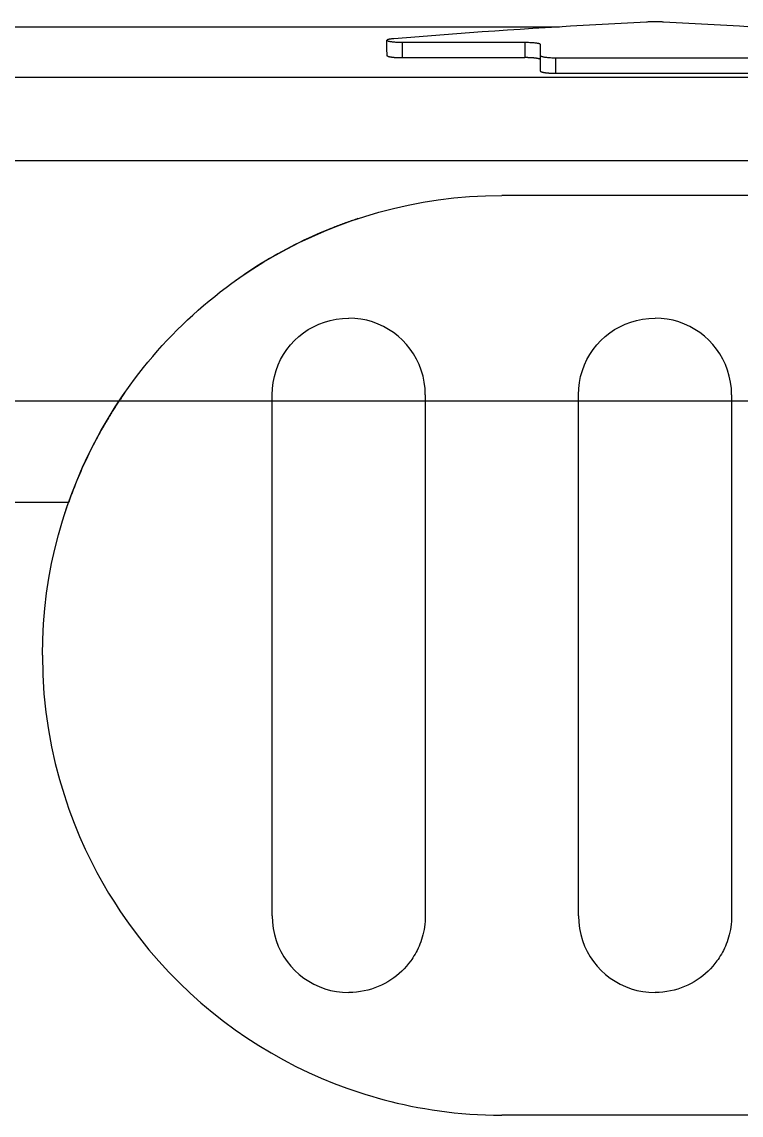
# Model space of a CAD drawing. Header units: inches. Extents: x 0 to 77285, y -118 to 40065.
# Drawn here: x 21112.62 to 21117.32, y 2649.17 to 2656.31 of the extents above; entities that cross this region are included whole.
import ezdxf

# ---------------------------------------------------------------- set-up
doc = ezdxf.new("R2010")
doc.units = ezdxf.units.IN
doc.header["$LTSCALE"] = 5
doc.header["$MEASUREMENT"] = 0
doc.layers.add('55', color=5, linetype='Continuous')

# ---------------------------------------------------------------- blocks, each defined once
blk = doc.blocks.new('A$C674316cb')
blk.add_line((40.5, 170), (40.5, 5145))
blk = doc.blocks.new('A$Ce6d7c87e')
for p, q in [((-271.6541, -17.6614), (-270.8541, -17.6614)), ((-271.6541, -17.6614), (-271.6541, -17.7618)), ((-270.8541, -17.6614), (-270.8541, -17.7618)), ((-270.7541, -17.6746), (-270.7541, -17.8479)), ((-270.6541, -17.7626), (-269.3541, -17.7626)), ((-270.6541, -17.7626), (-270.6541, -17.8638)), ((-263.5041, -17.8914), (-275.5041, -17.8914)), ((-263.5041, -18.4357), (-275.5041, -18.4357)), ((-269.0041, -18.6612), (-271.0041, -18.6612)), ((-272.2953, -18.9535), (-272.2957, -18.9535)), ((-272.5041, -23.3612), (-272.5041, -19.9612)), ((-271.5041, -19.9612), (-271.5041, -23.3612)), ((-270.5041, -23.3612), (-270.5041, -19.9612)), ((-269.5041, -19.9612), (-269.5041, -23.3612)), ((-275.5041, -20.6612), (-273.8326, -20.6612)), ((-273.8325, -20.6612), (-273.8326, -20.6612)), ((-269.0041, -24.6612), (-271.0041, -24.6612))]:
    blk.add_line(p, q)
for points in [[(-270.0596, -17.5298), (-270.1423, -17.534), (-270.2249, -17.5383), (-270.3075, -17.5428), (-270.3902, -17.5474), (-270.4728, -17.5522), (-270.5553, -17.557), (-270.6379, -17.562), (-270.7205, -17.5671), (-270.803, -17.5724), (-270.8855, -17.5777), (-270.968, -17.5832), (-271.0505, -17.5889), (-271.133, -17.5946), (-271.2154, -17.6005), (-271.2978, -17.6065), (-271.3802, -17.6126), (-271.4626, -17.6188), (-271.545, -17.6252), (-271.6273, -17.6317), (-271.7096, -17.6383)], [(-269.9487, -17.5298), (-269.9534, -17.5295), (-269.9584, -17.5293), (-269.9636, -17.5291), (-269.969, -17.529), (-269.9745, -17.5288), (-269.9803, -17.5287), (-269.9861, -17.5286), (-269.9921, -17.5285), (-269.9981, -17.5285), (-270.0041, -17.5285), (-270.0102, -17.5285), (-270.0162, -17.5285), (-270.0221, -17.5286), (-270.028, -17.5287), (-270.0337, -17.5288), (-270.0393, -17.529), (-270.0447, -17.5291), (-270.0499, -17.5293), (-270.0549, -17.5295), (-270.0596, -17.5298)], [(-268.2987, -17.6383), (-268.381, -17.6317), (-268.4633, -17.6252), (-268.5456, -17.6188), (-268.628, -17.6126), (-268.7104, -17.6065), (-268.7928, -17.6005), (-268.8753, -17.5946), (-268.9577, -17.5889), (-269.0402, -17.5832), (-269.1227, -17.5777), (-269.2052, -17.5724), (-269.2878, -17.5671), (-269.3703, -17.562), (-269.4529, -17.557), (-269.5355, -17.5522), (-269.6181, -17.5474), (-269.7007, -17.5428), (-269.7834, -17.5383), (-269.866, -17.534), (-269.9487, -17.5298)], [(-275.5041, -17.5612), (-275.2604, -17.5612), (-275.0166, -17.5612), (-274.7728, -17.5612), (-274.529, -17.5613), (-274.2853, -17.5613), (-274.0415, -17.5613), (-273.7977, -17.5613), (-273.554, -17.5613), (-273.3102, -17.5613), (-273.0664, -17.5614), (-272.8226, -17.5614), (-272.5789, -17.5614), (-272.3351, -17.5614), (-272.0913, -17.5614), (-271.8475, -17.5614), (-271.6038, -17.5614), (-271.36, -17.5614), (-271.1162, -17.5614), (-270.8725, -17.5614), (-270.6287, -17.5615)], [(-271.7096, -17.6383), (-271.7127, -17.6386), (-271.7158, -17.6389), (-271.719, -17.6392), (-271.7222, -17.6396), (-271.7253, -17.64), (-271.7284, -17.6404), (-271.7314, -17.6408), (-271.7343, -17.6413), (-271.7371, -17.6417), (-271.7397, -17.6423), (-271.7422, -17.6428), (-271.7446, -17.6434), (-271.7467, -17.6439), (-271.7486, -17.6445), (-271.7503, -17.6452), (-271.7517, -17.6458), (-271.7528, -17.6465), (-271.7537, -17.6472), (-271.7542, -17.6479), (-271.7543, -17.6486)], [(-271.7498, -17.6523), (-271.7503, -17.6521), (-271.7507, -17.6519), (-271.7511, -17.6517), (-271.7515, -17.6515), (-271.7518, -17.6513), (-271.7521, -17.6511), (-271.7524, -17.651), (-271.7527, -17.6508), (-271.753, -17.6506), (-271.7532, -17.6504), (-271.7534, -17.6502), (-271.7536, -17.65), (-271.7538, -17.6499), (-271.7539, -17.6497), (-271.754, -17.6495), (-271.7541, -17.6493), (-271.7542, -17.6492), (-271.7543, -17.649), (-271.7543, -17.6488), (-271.7543, -17.6486)], [(-271.7541, -17.749), (-271.7541, -17.744), (-271.7541, -17.7389), (-271.7541, -17.7339), (-271.7541, -17.7289), (-271.7542, -17.7239), (-271.7542, -17.7189), (-271.7542, -17.7139), (-271.7542, -17.7088), (-271.7542, -17.7038), (-271.7542, -17.6988), (-271.7542, -17.6938), (-271.7542, -17.6888), (-271.7543, -17.6838), (-271.7543, -17.6787), (-271.7543, -17.6737), (-271.7543, -17.6687), (-271.7543, -17.6637), (-271.7543, -17.6587), (-271.7543, -17.6536), (-271.7543, -17.6486)], [(-271.7498, -17.6523), (-271.7479, -17.653), (-271.7455, -17.6537), (-271.7429, -17.6544), (-271.7399, -17.6551), (-271.7365, -17.6558), (-271.7328, -17.6564), (-271.7289, -17.657), (-271.7246, -17.6576), (-271.72, -17.6582), (-271.7152, -17.6587), (-271.7101, -17.6592), (-271.7048, -17.6596), (-271.6992, -17.66), (-271.6933, -17.6604), (-271.6873, -17.6607), (-271.681, -17.6609), (-271.6746, -17.6611), (-271.6679, -17.6613), (-271.6611, -17.6614), (-271.6541, -17.6614)], [(-270.8541, -17.6614), (-270.8458, -17.6614), (-270.8377, -17.6616), (-270.8299, -17.6618), (-270.8223, -17.6621), (-270.8149, -17.6624), (-270.8079, -17.6629), (-270.8012, -17.6634), (-270.7948, -17.6639), (-270.7888, -17.6646), (-270.7832, -17.6652), (-270.778, -17.666), (-270.7732, -17.6668), (-270.769, -17.6676), (-270.7652, -17.6685), (-270.7619, -17.6694), (-270.7592, -17.6704), (-270.757, -17.6714), (-270.7554, -17.6724), (-270.7545, -17.6735), (-270.7541, -17.6746)], [(-271.7498, -17.7526), (-271.7502, -17.7525), (-271.7506, -17.7523), (-271.7509, -17.7522), (-271.7512, -17.752), (-271.7515, -17.7518), (-271.7518, -17.7517), (-271.7521, -17.7515), (-271.7524, -17.7513), (-271.7526, -17.7512), (-271.7528, -17.751), (-271.753, -17.7509), (-271.7532, -17.7507), (-271.7534, -17.7505), (-271.7535, -17.7504), (-271.7537, -17.7502), (-271.7538, -17.75), (-271.7539, -17.7499), (-271.754, -17.7497), (-271.754, -17.7495), (-271.7541, -17.7494), (-271.7541, -17.7493), (-271.7541, -17.7493), (-271.7541, -17.7493), (-271.7541, -17.7493), (-271.7541, -17.7493), (-271.7541, -17.7492), (-271.7541, -17.7492), (-271.7541, -17.7492), (-271.7541, -17.7492), (-271.7541, -17.7492), (-271.7541, -17.7492), (-271.7541, -17.7491), (-271.7541, -17.7491), (-271.7541, -17.7491), (-271.7541, -17.7491), (-271.7541, -17.7491), (-271.7541, -17.749), (-271.7541, -17.749), (-271.7541, -17.749), (-271.7541, -17.749)], [(-271.7498, -17.7526), (-271.749, -17.753), (-271.7482, -17.7533), (-271.7472, -17.7536), (-271.7462, -17.7539), (-271.7451, -17.7542), (-271.7439, -17.7546), (-271.7427, -17.7549), (-271.7414, -17.7552), (-271.7401, -17.7555), (-271.7387, -17.7558), (-271.7372, -17.756), (-271.7357, -17.7563), (-271.7341, -17.7566), (-271.7324, -17.7569), (-271.7307, -17.7572), (-271.729, -17.7574), (-271.7272, -17.7577), (-271.7253, -17.7579), (-271.7234, -17.7582), (-271.7215, -17.7584), (-271.7197, -17.7586), (-271.7179, -17.7588), (-271.7161, -17.759), (-271.7142, -17.7592), (-271.7122, -17.7594), (-271.7103, -17.7595), (-271.7083, -17.7597), (-271.7063, -17.7599), (-271.7042, -17.76), (-271.7021, -17.7602), (-271.7, -17.7603), (-271.6979, -17.7605), (-271.6957, -17.7606), (-271.6935, -17.7607), (-271.6913, -17.7609), (-271.6891, -17.761), (-271.6869, -17.7611), (-271.6846, -17.7612), (-271.6823, -17.7613), (-271.6801, -17.7613), (-271.6788, -17.7614), (-271.6775, -17.7614), (-271.6762, -17.7615), (-271.675, -17.7615), (-271.6737, -17.7615), (-271.6724, -17.7616), (-271.6711, -17.7616), (-271.6698, -17.7616), (-271.6685, -17.7617), (-271.6672, -17.7617), (-271.6659, -17.7617), (-271.6646, -17.7617), (-271.6633, -17.7617), (-271.662, -17.7618), (-271.6607, -17.7618), (-271.6594, -17.7618), (-271.6581, -17.7618), (-271.6567, -17.7618), (-271.6554, -17.7618), (-271.6541, -17.7618)], [(-270.7541, -17.7469), (-270.7538, -17.7482), (-270.7528, -17.7494), (-270.7513, -17.7506), (-270.7491, -17.7518), (-270.7464, -17.7529), (-270.7431, -17.754), (-270.7393, -17.7551), (-270.735, -17.7561), (-270.7303, -17.7571), (-270.7251, -17.7579), (-270.7195, -17.7588), (-270.7135, -17.7595), (-270.7071, -17.7602), (-270.7004, -17.7608), (-270.6933, -17.7614), (-270.686, -17.7618), (-270.6784, -17.7622), (-270.6705, -17.7624), (-270.6624, -17.7626), (-270.6541, -17.7626)], [(-271.6541, -17.7618), (-271.6141, -17.7618), (-271.5741, -17.7618), (-271.5341, -17.7618), (-271.4941, -17.7618), (-271.4541, -17.7618), (-271.4141, -17.7618), (-271.3741, -17.7618), (-271.3341, -17.7618), (-271.2941, -17.7618), (-271.2541, -17.7618), (-271.2141, -17.7618), (-271.1741, -17.7618), (-271.1341, -17.7618), (-271.0941, -17.7618), (-271.0541, -17.7618), (-271.0141, -17.7618), (-270.9741, -17.7618), (-270.9341, -17.7618), (-270.8941, -17.7618), (-270.8541, -17.7618)], [(-270.7541, -17.775), (-270.7542, -17.7746), (-270.7543, -17.7743), (-270.7545, -17.7739), (-270.7547, -17.7735), (-270.7551, -17.7732), (-270.7555, -17.7728), (-270.756, -17.7725), (-270.7566, -17.7721), (-270.7572, -17.7717), (-270.7579, -17.7714), (-270.7587, -17.771), (-270.7595, -17.7707), (-270.7604, -17.7703), (-270.7614, -17.77), (-270.7625, -17.7697), (-270.7636, -17.7693), (-270.7648, -17.769), (-270.766, -17.7687), (-270.7674, -17.7684), (-270.7687, -17.7681), (-270.77, -17.7678), (-270.7713, -17.7675), (-270.7727, -17.7673), (-270.7741, -17.767), (-270.7755, -17.7668), (-270.7771, -17.7665), (-270.7786, -17.7663), (-270.7802, -17.766), (-270.7819, -17.7658), (-270.7835, -17.7656), (-270.7853, -17.7654), (-270.787, -17.7651), (-270.7888, -17.7649), (-270.7907, -17.7647), (-270.7925, -17.7645), (-270.7944, -17.7643), (-270.7964, -17.7642), (-270.7983, -17.764), (-270.8003, -17.7638), (-270.8024, -17.7636), (-270.8047, -17.7635), (-270.807, -17.7633), (-270.8095, -17.7631), (-270.8119, -17.763), (-270.8144, -17.7628), (-270.8169, -17.7627), (-270.8195, -17.7626), (-270.822, -17.7624), (-270.8246, -17.7623), (-270.8273, -17.7622), (-270.8299, -17.7621), (-270.8326, -17.7621), (-270.8352, -17.762), (-270.8379, -17.7619), (-270.8406, -17.7619), (-270.8433, -17.7618), (-270.846, -17.7618), (-270.8487, -17.7618), (-270.8514, -17.7618), (-270.8541, -17.7618)], [(-270.7541, -17.8479), (-270.7541, -17.8483), (-270.754, -17.8487), (-270.7538, -17.8491), (-270.7535, -17.8495), (-270.7532, -17.85), (-270.7528, -17.8504), (-270.7523, -17.8508), (-270.7518, -17.8512), (-270.7511, -17.8516), (-270.7505, -17.852), (-270.7497, -17.8525), (-270.7489, -17.8529), (-270.748, -17.8533), (-270.747, -17.8537), (-270.746, -17.8541), (-270.7449, -17.8545), (-270.7438, -17.8548), (-270.7425, -17.8552), (-270.7413, -17.8556), (-270.7399, -17.856), (-270.7387, -17.8563), (-270.7374, -17.8566), (-270.736, -17.8569), (-270.7346, -17.8572), (-270.7332, -17.8575), (-270.7317, -17.8578), (-270.7302, -17.8581), (-270.7286, -17.8584), (-270.727, -17.8587), (-270.7253, -17.859), (-270.7236, -17.8592), (-270.7218, -17.8595), (-270.72, -17.8598), (-270.7182, -17.86), (-270.7164, -17.8603), (-270.7145, -17.8605), (-270.7125, -17.8607), (-270.7106, -17.8609), (-270.7086, -17.8612), (-270.7066, -17.8614), (-270.7043, -17.8616), (-270.7019, -17.8618), (-270.6994, -17.862), (-270.697, -17.8622), (-270.6944, -17.8624), (-270.6919, -17.8626), (-270.6893, -17.8627), (-270.6867, -17.8629), (-270.6841, -17.863), (-270.6814, -17.8631), (-270.6787, -17.8632), (-270.676, -17.8634), (-270.6733, -17.8634), (-270.6706, -17.8635), (-270.6678, -17.8636), (-270.6651, -17.8637), (-270.6623, -17.8637), (-270.6596, -17.8637), (-270.6569, -17.8637), (-270.6541, -17.8638)], [(-270.6541, -17.8638), (-270.5891, -17.8638), (-270.5241, -17.8638), (-270.4591, -17.8638), (-270.3941, -17.8638), (-270.3291, -17.8638), (-270.2641, -17.8638), (-270.1991, -17.8638), (-270.1341, -17.8638), (-270.0691, -17.8638), (-270.0041, -17.8637), (-269.9391, -17.8637), (-269.8741, -17.8637), (-269.8091, -17.8637), (-269.7441, -17.8637), (-269.6791, -17.8637), (-269.6141, -17.8637), (-269.5491, -17.8637), (-269.4841, -17.8637), (-269.4191, -17.8637), (-269.3541, -17.8637)], [(-274.0041, -21.6612), (-274.0024, -21.558), (-273.9972, -21.4562), (-273.9886, -21.3557), (-273.9768, -21.2565), (-273.9619, -21.1589), (-273.944, -21.0627), (-273.9231, -20.968), (-273.8993, -20.8749), (-273.8729, -20.7835), (-273.8438, -20.6937), (-273.8122, -20.6056), (-273.7782, -20.5193), (-273.7419, -20.4348), (-273.7033, -20.3521), (-273.6626, -20.2714), (-273.62, -20.1926), (-273.5754, -20.1158), (-273.529, -20.041), (-273.4809, -19.9684), (-273.4312, -19.8978), (-273.4029, -19.8595), (-273.374, -19.8217), (-273.3446, -19.7845), (-273.3147, -19.7477), (-273.2842, -19.7115), (-273.2532, -19.6758), (-273.2216, -19.6406), (-273.1896, -19.606), (-273.157, -19.5719), (-273.124, -19.5384), (-273.0904, -19.5054), (-273.0564, -19.4729), (-273.0218, -19.4411), (-272.9868, -19.4098), (-272.9514, -19.379), (-272.9155, -19.3489), (-272.8791, -19.3193), (-272.8424, -19.2903), (-272.8051, -19.2619), (-272.7675, -19.2341), (-272.6999, -19.1865), (-272.63, -19.14), (-272.5576, -19.0949), (-272.483, -19.0512), (-272.406, -19.0091), (-272.3268, -18.9687), (-272.2453, -18.9302), (-272.1617, -18.8937), (-272.076, -18.8593), (-271.9881, -18.8272), (-271.8983, -18.7975), (-271.8064, -18.7703), (-271.7125, -18.7459), (-271.6168, -18.7242), (-271.5191, -18.7055), (-271.4196, -18.6899), (-271.3184, -18.6776), (-271.2153, -18.6685), (-271.1106, -18.663), (-271.0041, -18.6612)], [(-271.944, -18.8122), (-271.953, -18.8152), (-271.9619, -18.8182), (-271.9709, -18.8212), (-271.9798, -18.8243), (-271.9887, -18.8274), (-271.9976, -18.8305), (-272.0065, -18.8336), (-272.0154, -18.8368), (-272.0243, -18.84), (-272.0332, -18.8432), (-272.042, -18.8464), (-272.0509, -18.8497), (-272.0597, -18.853), (-272.0685, -18.8563), (-272.0773, -18.8597), (-272.0861, -18.8631), (-272.0949, -18.8665), (-272.1036, -18.8699), (-272.1124, -18.8734), (-272.1211, -18.8769), (-272.1507, -18.8889), (-272.1801, -18.9013), (-272.2093, -18.9139), (-272.2385, -18.9269), (-272.2675, -18.9402), (-272.2963, -18.9538), (-272.325, -18.9677), (-272.3536, -18.9819), (-272.382, -18.9964), (-272.4102, -19.0111), (-272.4383, -19.0262), (-272.4662, -19.0416), (-272.4939, -19.0573), (-272.5215, -19.0732), (-272.5489, -19.0895), (-272.576, -19.106), (-272.603, -19.1228), (-272.6298, -19.1399), (-272.6565, -19.1572), (-272.6829, -19.1748), (-272.686, -19.177), (-272.6892, -19.1791), (-272.6924, -19.1813), (-272.6955, -19.1834), (-272.6987, -19.1856), (-272.7018, -19.1878), (-272.705, -19.1899), (-272.7081, -19.1921), (-272.7113, -19.1943), (-272.7144, -19.1965), (-272.7176, -19.1986), (-272.7207, -19.2008), (-272.7238, -19.203), (-272.727, -19.2052), (-272.7301, -19.2074), (-272.7332, -19.2096), (-272.7364, -19.2118), (-272.7395, -19.214), (-272.7426, -19.2162), (-272.7457, -19.2185)], [(-272.5041, -19.9612), (-272.5025, -19.9204), (-272.4976, -19.8804), (-272.4897, -19.8415), (-272.4787, -19.8037), (-272.465, -19.7671), (-272.4485, -19.732), (-272.4295, -19.6984), (-272.408, -19.6665), (-272.3841, -19.6364), (-272.3581, -19.6081), (-272.33, -19.582), (-272.2999, -19.5581), (-272.268, -19.5364), (-272.2344, -19.5173), (-272.1992, -19.5007), (-272.1626, -19.4868), (-272.1246, -19.4758), (-272.0855, -19.4678), (-272.0453, -19.4628), (-272.0041, -19.4612)], [(-271.5041, -19.9612), (-271.5058, -19.9194), (-271.5108, -19.8787), (-271.519, -19.8392), (-271.5302, -19.801), (-271.5443, -19.7642), (-271.5612, -19.7289), (-271.5806, -19.6953), (-271.6024, -19.6635), (-271.6266, -19.6335), (-271.653, -19.6055), (-271.6814, -19.5797), (-271.7116, -19.556), (-271.7436, -19.5347), (-271.7772, -19.5159), (-271.8122, -19.4997), (-271.8486, -19.4861), (-271.8861, -19.4754), (-271.9246, -19.4676), (-271.964, -19.4628), (-272.0041, -19.4612)], [(-270.5041, -19.9612), (-270.5025, -19.9204), (-270.4976, -19.8804), (-270.4897, -19.8415), (-270.4787, -19.8037), (-270.465, -19.7671), (-270.4485, -19.732), (-270.4295, -19.6984), (-270.408, -19.6665), (-270.3841, -19.6364), (-270.3581, -19.6081), (-270.33, -19.582), (-270.2999, -19.5581), (-270.268, -19.5364), (-270.2344, -19.5173), (-270.1992, -19.5007), (-270.1626, -19.4868), (-270.1246, -19.4758), (-270.0855, -19.4678), (-270.0453, -19.4628), (-270.0041, -19.4612)], [(-269.5041, -19.9612), (-269.5058, -19.9194), (-269.5108, -19.8787), (-269.519, -19.8392), (-269.5302, -19.801), (-269.5443, -19.7642), (-269.5612, -19.7289), (-269.5806, -19.6953), (-269.6024, -19.6635), (-269.6266, -19.6335), (-269.653, -19.6055), (-269.6814, -19.5797), (-269.7116, -19.556), (-269.7436, -19.5347), (-269.7772, -19.5159), (-269.8122, -19.4997), (-269.8486, -19.4861), (-269.8861, -19.4754), (-269.9246, -19.4676), (-269.964, -19.4628), (-270.0041, -19.4612)], [(-273.4676, -19.949), (-273.4722, -19.9557), (-273.4768, -19.9625), (-273.4814, -19.9692), (-273.486, -19.9759), (-273.4906, -19.9827), (-273.4952, -19.9894), (-273.4997, -19.9962), (-273.5042, -20.003), (-273.5087, -20.0098), (-273.5132, -20.0166), (-273.5177, -20.0235), (-273.5221, -20.0303), (-273.5265, -20.0371), (-273.5309, -20.044), (-273.5353, -20.0509), (-273.5397, -20.0578), (-273.544, -20.0647), (-273.5484, -20.0716), (-273.5527, -20.0785), (-273.557, -20.0855), (-273.5626, -20.0945), (-273.5681, -20.1036), (-273.5736, -20.1127), (-273.5791, -20.1218), (-273.5845, -20.1309), (-273.5899, -20.1401), (-273.5953, -20.1493), (-273.6006, -20.1585), (-273.606, -20.1677), (-273.6112, -20.177), (-273.6165, -20.1862), (-273.6217, -20.1955), (-273.6269, -20.2048), (-273.6321, -20.2141), (-273.6372, -20.2235), (-273.6423, -20.2328), (-273.6473, -20.2422), (-273.6523, -20.2516), (-273.6573, -20.261), (-273.6623, -20.2704), (-273.6721, -20.2893), (-273.6818, -20.3083), (-273.6913, -20.3273), (-273.7007, -20.3465), (-273.71, -20.3657), (-273.7191, -20.3849), (-273.7281, -20.4043), (-273.737, -20.4237), (-273.7457, -20.4431), (-273.7543, -20.4627), (-273.7628, -20.4823), (-273.7711, -20.5019), (-273.7793, -20.5217), (-273.7873, -20.5414), (-273.7952, -20.5613), (-273.803, -20.5812), (-273.8106, -20.6011), (-273.8181, -20.6211), (-273.8254, -20.6411), (-273.8326, -20.6612)], [(-273.8573, -20.7341), (-273.8572, -20.7338), (-273.8571, -20.7336), (-273.857, -20.7333), (-273.8569, -20.733), (-273.8569, -20.7328), (-273.8568, -20.7325), (-273.8567, -20.7322), (-273.8566, -20.7319), (-273.8565, -20.7317), (-273.8564, -20.7314), (-273.8563, -20.7311), (-273.8562, -20.7309), (-273.8561, -20.7306), (-273.8561, -20.7303), (-273.856, -20.73), (-273.8559, -20.7298), (-273.8558, -20.7295), (-273.8557, -20.7292), (-273.8556, -20.729), (-273.8555, -20.7287), (-273.8544, -20.7253), (-273.8533, -20.7219), (-273.8522, -20.7185), (-273.8511, -20.7151), (-273.8499, -20.7118), (-273.8488, -20.7084), (-273.8477, -20.705), (-273.8465, -20.7016), (-273.8454, -20.6983), (-273.8442, -20.6949), (-273.8431, -20.6915), (-273.8419, -20.6881), (-273.8408, -20.6848), (-273.8396, -20.6814), (-273.8385, -20.678), (-273.8373, -20.6747), (-273.8361, -20.6713), (-273.8349, -20.6679), (-273.8337, -20.6646), (-273.8326, -20.6612)], [(-274.0041, -21.6612), (-274.0015, -21.7884), (-273.9938, -21.9118), (-273.9814, -22.0315), (-273.9648, -22.1472), (-273.9442, -22.259), (-273.9202, -22.3668), (-273.893, -22.4705), (-273.8631, -22.5701), (-273.8309, -22.6656), (-273.7967, -22.7568), (-273.7609, -22.8437), (-273.7239, -22.9264), (-273.6861, -23.0046), (-273.6479, -23.0784), (-273.6096, -23.1477), (-273.5717, -23.2124), (-273.5345, -23.2725), (-273.4984, -23.3279), (-273.4639, -23.3786), (-273.4312, -23.4245), (-273.3709, -23.5046), (-273.3086, -23.582), (-273.2443, -23.6567), (-273.1781, -23.7287), (-273.11, -23.798), (-273.0402, -23.8646), (-272.9688, -23.9285), (-272.8958, -23.9897), (-272.8213, -24.0482), (-272.7455, -24.1041), (-272.6683, -24.1572), (-272.59, -24.2077), (-272.5106, -24.2554), (-272.4302, -24.3005), (-272.3488, -24.3428), (-272.2666, -24.3825), (-272.1836, -24.4195), (-272.1, -24.4538), (-272.0158, -24.4854), (-271.9312, -24.5143), (-271.8926, -24.5266), (-271.8532, -24.5385), (-271.8128, -24.5501), (-271.7717, -24.5613), (-271.7296, -24.5721), (-271.6867, -24.5825), (-271.643, -24.5923), (-271.5985, -24.6017), (-271.5532, -24.6105), (-271.507, -24.6187), (-271.4601, -24.6263), (-271.4124, -24.6333), (-271.3639, -24.6395), (-271.3147, -24.6451), (-271.2647, -24.6498), (-271.214, -24.6538), (-271.1626, -24.657), (-271.1105, -24.6593), (-271.0577, -24.6607), (-271.0041, -24.6612)], [(-272.5041, -23.3612), (-272.5024, -23.4031), (-272.4974, -23.4439), (-272.4892, -23.4836), (-272.478, -23.5218), (-272.4639, -23.5587), (-272.4471, -23.594), (-272.4277, -23.6276), (-272.4058, -23.6594), (-272.3816, -23.6894), (-272.3553, -23.7173), (-272.3269, -23.7431), (-272.2967, -23.7667), (-272.2647, -23.7879), (-272.2311, -23.8067), (-272.1961, -23.8228), (-272.1597, -23.8363), (-272.1222, -23.847), (-272.0837, -23.8548), (-272.0443, -23.8596), (-272.0041, -23.8612)], [(-271.5041, -23.3612), (-271.5045, -23.3799), (-271.5055, -23.3983), (-271.5071, -23.4163), (-271.5094, -23.4338), (-271.5122, -23.451), (-271.5156, -23.4677), (-271.5194, -23.4841), (-271.5238, -23.5), (-271.5285, -23.5154), (-271.5337, -23.5304), (-271.5392, -23.545), (-271.545, -23.5591), (-271.5512, -23.5728), (-271.5576, -23.586), (-271.5642, -23.5987), (-271.571, -23.611), (-271.578, -23.6227), (-271.5851, -23.634), (-271.5924, -23.6448), (-271.5996, -23.6551), (-271.6129, -23.6725), (-271.627, -23.6894), (-271.642, -23.7059), (-271.6577, -23.7217), (-271.6743, -23.7369), (-271.6917, -23.7515), (-271.7098, -23.7653), (-271.7286, -23.7785), (-271.7482, -23.7908), (-271.7684, -23.8023), (-271.7893, -23.8129), (-271.8109, -23.8225), (-271.833, -23.8312), (-271.8558, -23.8389), (-271.8792, -23.8455), (-271.9032, -23.851), (-271.9276, -23.8554), (-271.9526, -23.8586), (-271.9781, -23.8605), (-272.0041, -23.8612)], [(-270.5041, -23.3612), (-270.5024, -23.4031), (-270.4974, -23.4439), (-270.4892, -23.4836), (-270.478, -23.5218), (-270.4639, -23.5587), (-270.4471, -23.594), (-270.4277, -23.6276), (-270.4058, -23.6594), (-270.3816, -23.6894), (-270.3553, -23.7173), (-270.3269, -23.7431), (-270.2967, -23.7667), (-270.2647, -23.7879), (-270.2311, -23.8067), (-270.1961, -23.8228), (-270.1597, -23.8363), (-270.1222, -23.847), (-270.0837, -23.8548), (-270.0443, -23.8596), (-270.0041, -23.8612)], [(-269.5041, -23.3612), (-269.5045, -23.3799), (-269.5055, -23.3983), (-269.5071, -23.4163), (-269.5094, -23.4338), (-269.5122, -23.451), (-269.5156, -23.4677), (-269.5194, -23.4841), (-269.5238, -23.5), (-269.5285, -23.5154), (-269.5337, -23.5304), (-269.5392, -23.545), (-269.545, -23.5591), (-269.5512, -23.5728), (-269.5576, -23.586), (-269.5642, -23.5987), (-269.571, -23.611), (-269.578, -23.6227), (-269.5851, -23.634), (-269.5924, -23.6448), (-269.5996, -23.6551), (-269.6129, -23.6725), (-269.627, -23.6894), (-269.642, -23.7059), (-269.6577, -23.7217), (-269.6743, -23.7369), (-269.6917, -23.7515), (-269.7098, -23.7653), (-269.7286, -23.7785), (-269.7482, -23.7908), (-269.7684, -23.8023), (-269.7893, -23.8129), (-269.8109, -23.8225), (-269.833, -23.8312), (-269.8558, -23.8389), (-269.8792, -23.8455), (-269.9032, -23.851), (-269.9276, -23.8554), (-269.9526, -23.8586), (-269.9781, -23.8605), (-270.0041, -23.8612)]]:
    blk.add_lwpolyline(points)
blk = doc.blocks.new('A$Cdd77d11a')
for p, q in [((-76.6541, -17.6614), (-75.8541, -17.6614)), ((-76.6541, -17.6614), (-76.6541, -17.7618)), ((-75.8541, -17.6614), (-75.8541, -17.7618)), ((-75.7541, -17.6746), (-75.7541, -17.8479)), ((-75.6541, -17.7626), (-74.3541, -17.7626)), ((-75.6541, -17.7626), (-75.6541, -17.8638)), ((-68.5041, -17.8914), (-80.5041, -17.8914)), ((-68.5041, -18.4357), (-80.5041, -18.4357)), ((-74.0041, -18.6612), (-76.0041, -18.6612)), ((-77.2953, -18.9535), (-77.2957, -18.9535)), ((-77.5041, -23.3612), (-77.5041, -19.9612)), ((-76.5041, -19.9612), (-76.5041, -23.3612)), ((-75.5041, -23.3612), (-75.5041, -19.9612)), ((-74.5041, -19.9612), (-74.5041, -23.3612)), ((-80.5041, -20.6612), (-78.8326, -20.6612)), ((-78.8325, -20.6612), (-78.8326, -20.6612)), ((-74.0041, -24.6612), (-76.0041, -24.6612))]:
    blk.add_line(p, q)
for points in [[(-75.0596, -17.5298), (-75.1423, -17.534), (-75.2249, -17.5383), (-75.3075, -17.5428), (-75.3902, -17.5474), (-75.4728, -17.5522), (-75.5553, -17.557), (-75.6379, -17.562), (-75.7205, -17.5671), (-75.803, -17.5724), (-75.8855, -17.5777), (-75.968, -17.5832), (-76.0505, -17.5889), (-76.133, -17.5946), (-76.2154, -17.6005), (-76.2978, -17.6065), (-76.3802, -17.6126), (-76.4626, -17.6188), (-76.545, -17.6252), (-76.6273, -17.6317), (-76.7096, -17.6383)], [(-74.9487, -17.5298), (-74.9534, -17.5295), (-74.9584, -17.5293), (-74.9636, -17.5291), (-74.969, -17.529), (-74.9745, -17.5288), (-74.9803, -17.5287), (-74.9861, -17.5286), (-74.9921, -17.5285), (-74.9981, -17.5285), (-75.0041, -17.5285), (-75.0102, -17.5285), (-75.0162, -17.5285), (-75.0221, -17.5286), (-75.028, -17.5287), (-75.0337, -17.5288), (-75.0393, -17.529), (-75.0447, -17.5291), (-75.0499, -17.5293), (-75.0549, -17.5295), (-75.0596, -17.5298)], [(-73.2987, -17.6383), (-73.381, -17.6317), (-73.4633, -17.6252), (-73.5456, -17.6188), (-73.628, -17.6126), (-73.7104, -17.6065), (-73.7928, -17.6005), (-73.8753, -17.5946), (-73.9577, -17.5889), (-74.0402, -17.5832), (-74.1227, -17.5777), (-74.2052, -17.5724), (-74.2878, -17.5671), (-74.3703, -17.562), (-74.4529, -17.557), (-74.5355, -17.5522), (-74.6181, -17.5474), (-74.7007, -17.5428), (-74.7834, -17.5383), (-74.866, -17.534), (-74.9487, -17.5298)], [(-80.5041, -17.5612), (-80.2604, -17.5612), (-80.0166, -17.5612), (-79.7728, -17.5612), (-79.529, -17.5613), (-79.2853, -17.5613), (-79.0415, -17.5613), (-78.7977, -17.5613), (-78.554, -17.5613), (-78.3102, -17.5613), (-78.0664, -17.5614), (-77.8226, -17.5614), (-77.5789, -17.5614), (-77.3351, -17.5614), (-77.0913, -17.5614), (-76.8475, -17.5614), (-76.6038, -17.5614), (-76.36, -17.5614), (-76.1162, -17.5614), (-75.8725, -17.5614), (-75.6287, -17.5615)], [(-76.7096, -17.6383), (-76.7127, -17.6386), (-76.7158, -17.6389), (-76.719, -17.6392), (-76.7222, -17.6396), (-76.7253, -17.64), (-76.7284, -17.6404), (-76.7314, -17.6408), (-76.7343, -17.6413), (-76.7371, -17.6417), (-76.7397, -17.6423), (-76.7422, -17.6428), (-76.7446, -17.6434), (-76.7467, -17.6439), (-76.7486, -17.6445), (-76.7503, -17.6452), (-76.7517, -17.6458), (-76.7528, -17.6465), (-76.7537, -17.6472), (-76.7542, -17.6479), (-76.7543, -17.6486)], [(-76.7498, -17.6523), (-76.7503, -17.6521), (-76.7507, -17.6519), (-76.7511, -17.6517), (-76.7515, -17.6515), (-76.7518, -17.6513), (-76.7521, -17.6511), (-76.7524, -17.651), (-76.7527, -17.6508), (-76.753, -17.6506), (-76.7532, -17.6504), (-76.7534, -17.6502), (-76.7536, -17.65), (-76.7538, -17.6499), (-76.7539, -17.6497), (-76.754, -17.6495), (-76.7541, -17.6493), (-76.7542, -17.6492), (-76.7543, -17.649), (-76.7543, -17.6488), (-76.7543, -17.6486)], [(-76.7541, -17.749), (-76.7541, -17.744), (-76.7541, -17.7389), (-76.7541, -17.7339), (-76.7541, -17.7289), (-76.7542, -17.7239), (-76.7542, -17.7189), (-76.7542, -17.7139), (-76.7542, -17.7088), (-76.7542, -17.7038), (-76.7542, -17.6988), (-76.7542, -17.6938), (-76.7542, -17.6888), (-76.7543, -17.6838), (-76.7543, -17.6787), (-76.7543, -17.6737), (-76.7543, -17.6687), (-76.7543, -17.6637), (-76.7543, -17.6587), (-76.7543, -17.6536), (-76.7543, -17.6486)], [(-76.7498, -17.6523), (-76.7479, -17.653), (-76.7455, -17.6537), (-76.7429, -17.6544), (-76.7399, -17.6551), (-76.7365, -17.6558), (-76.7328, -17.6564), (-76.7289, -17.657), (-76.7246, -17.6576), (-76.72, -17.6582), (-76.7152, -17.6587), (-76.7101, -17.6592), (-76.7048, -17.6596), (-76.6992, -17.66), (-76.6933, -17.6604), (-76.6873, -17.6607), (-76.681, -17.6609), (-76.6746, -17.6611), (-76.6679, -17.6613), (-76.6611, -17.6614), (-76.6541, -17.6614)], [(-75.8541, -17.6614), (-75.8458, -17.6614), (-75.8377, -17.6616), (-75.8299, -17.6618), (-75.8223, -17.6621), (-75.8149, -17.6624), (-75.8079, -17.6629), (-75.8012, -17.6634), (-75.7948, -17.6639), (-75.7888, -17.6646), (-75.7832, -17.6652), (-75.778, -17.666), (-75.7732, -17.6668), (-75.769, -17.6676), (-75.7652, -17.6685), (-75.7619, -17.6694), (-75.7592, -17.6704), (-75.757, -17.6714), (-75.7554, -17.6724), (-75.7545, -17.6735), (-75.7541, -17.6746)], [(-76.7498, -17.7526), (-76.7502, -17.7525), (-76.7506, -17.7523), (-76.7509, -17.7522), (-76.7512, -17.752), (-76.7515, -17.7518), (-76.7518, -17.7517), (-76.7521, -17.7515), (-76.7524, -17.7513), (-76.7526, -17.7512), (-76.7528, -17.751), (-76.753, -17.7509), (-76.7532, -17.7507), (-76.7534, -17.7505), (-76.7535, -17.7504), (-76.7537, -17.7502), (-76.7538, -17.75), (-76.7539, -17.7499), (-76.754, -17.7497), (-76.754, -17.7495), (-76.7541, -17.7494), (-76.7541, -17.7493), (-76.7541, -17.7493), (-76.7541, -17.7493), (-76.7541, -17.7493), (-76.7541, -17.7493), (-76.7541, -17.7492), (-76.7541, -17.7492), (-76.7541, -17.7492), (-76.7541, -17.7492), (-76.7541, -17.7492), (-76.7541, -17.7492), (-76.7541, -17.7491), (-76.7541, -17.7491), (-76.7541, -17.7491), (-76.7541, -17.7491), (-76.7541, -17.7491), (-76.7541, -17.749), (-76.7541, -17.749), (-76.7541, -17.749), (-76.7541, -17.749)], [(-76.7498, -17.7526), (-76.749, -17.753), (-76.7482, -17.7533), (-76.7472, -17.7536), (-76.7462, -17.7539), (-76.7451, -17.7542), (-76.7439, -17.7546), (-76.7427, -17.7549), (-76.7414, -17.7552), (-76.7401, -17.7555), (-76.7387, -17.7558), (-76.7372, -17.756), (-76.7357, -17.7563), (-76.7341, -17.7566), (-76.7324, -17.7569), (-76.7307, -17.7572), (-76.729, -17.7574), (-76.7272, -17.7577), (-76.7253, -17.7579), (-76.7234, -17.7582), (-76.7215, -17.7584), (-76.7197, -17.7586), (-76.7179, -17.7588), (-76.7161, -17.759), (-76.7142, -17.7592), (-76.7122, -17.7594), (-76.7103, -17.7595), (-76.7083, -17.7597), (-76.7063, -17.7599), (-76.7042, -17.76), (-76.7021, -17.7602), (-76.7, -17.7603), (-76.6979, -17.7605), (-76.6957, -17.7606), (-76.6935, -17.7607), (-76.6913, -17.7609), (-76.6891, -17.761), (-76.6869, -17.7611), (-76.6846, -17.7612), (-76.6823, -17.7613), (-76.6801, -17.7613), (-76.6788, -17.7614), (-76.6775, -17.7614), (-76.6762, -17.7615), (-76.675, -17.7615), (-76.6737, -17.7615), (-76.6724, -17.7616), (-76.6711, -17.7616), (-76.6698, -17.7616), (-76.6685, -17.7617), (-76.6672, -17.7617), (-76.6659, -17.7617), (-76.6646, -17.7617), (-76.6633, -17.7617), (-76.662, -17.7618), (-76.6607, -17.7618), (-76.6594, -17.7618), (-76.6581, -17.7618), (-76.6567, -17.7618), (-76.6554, -17.7618), (-76.6541, -17.7618)], [(-75.7541, -17.7469), (-75.7538, -17.7482), (-75.7528, -17.7494), (-75.7513, -17.7506), (-75.7491, -17.7518), (-75.7464, -17.7529), (-75.7431, -17.754), (-75.7393, -17.7551), (-75.735, -17.7561), (-75.7303, -17.7571), (-75.7251, -17.7579), (-75.7195, -17.7588), (-75.7135, -17.7595), (-75.7071, -17.7602), (-75.7004, -17.7608), (-75.6933, -17.7614), (-75.686, -17.7618), (-75.6784, -17.7622), (-75.6705, -17.7624), (-75.6624, -17.7626), (-75.6541, -17.7626)], [(-76.6541, -17.7618), (-76.6141, -17.7618), (-76.5741, -17.7618), (-76.5341, -17.7618), (-76.4941, -17.7618), (-76.4541, -17.7618), (-76.4141, -17.7618), (-76.3741, -17.7618), (-76.3341, -17.7618), (-76.2941, -17.7618), (-76.2541, -17.7618), (-76.2141, -17.7618), (-76.1741, -17.7618), (-76.1341, -17.7618), (-76.0941, -17.7618), (-76.0541, -17.7618), (-76.0141, -17.7618), (-75.9741, -17.7618), (-75.9341, -17.7618), (-75.8941, -17.7618), (-75.8541, -17.7618)], [(-75.7541, -17.775), (-75.7542, -17.7746), (-75.7543, -17.7743), (-75.7545, -17.7739), (-75.7547, -17.7735), (-75.7551, -17.7732), (-75.7555, -17.7728), (-75.756, -17.7725), (-75.7566, -17.7721), (-75.7572, -17.7717), (-75.7579, -17.7714), (-75.7587, -17.771), (-75.7595, -17.7707), (-75.7604, -17.7703), (-75.7614, -17.77), (-75.7625, -17.7697), (-75.7636, -17.7693), (-75.7648, -17.769), (-75.766, -17.7687), (-75.7674, -17.7684), (-75.7687, -17.7681), (-75.77, -17.7678), (-75.7713, -17.7675), (-75.7727, -17.7673), (-75.7741, -17.767), (-75.7755, -17.7668), (-75.7771, -17.7665), (-75.7786, -17.7663), (-75.7802, -17.766), (-75.7819, -17.7658), (-75.7835, -17.7656), (-75.7853, -17.7654), (-75.787, -17.7651), (-75.7888, -17.7649), (-75.7907, -17.7647), (-75.7925, -17.7645), (-75.7944, -17.7643), (-75.7964, -17.7642), (-75.7983, -17.764), (-75.8003, -17.7638), (-75.8024, -17.7636), (-75.8047, -17.7635), (-75.807, -17.7633), (-75.8095, -17.7631), (-75.8119, -17.763), (-75.8144, -17.7628), (-75.8169, -17.7627), (-75.8195, -17.7626), (-75.822, -17.7624), (-75.8246, -17.7623), (-75.8273, -17.7622), (-75.8299, -17.7621), (-75.8326, -17.7621), (-75.8352, -17.762), (-75.8379, -17.7619), (-75.8406, -17.7619), (-75.8433, -17.7618), (-75.846, -17.7618), (-75.8487, -17.7618), (-75.8514, -17.7618), (-75.8541, -17.7618)], [(-75.7541, -17.8479), (-75.7541, -17.8483), (-75.754, -17.8487), (-75.7538, -17.8491), (-75.7535, -17.8495), (-75.7532, -17.85), (-75.7528, -17.8504), (-75.7523, -17.8508), (-75.7518, -17.8512), (-75.7511, -17.8516), (-75.7505, -17.852), (-75.7497, -17.8525), (-75.7489, -17.8529), (-75.748, -17.8533), (-75.747, -17.8537), (-75.746, -17.8541), (-75.7449, -17.8545), (-75.7438, -17.8548), (-75.7425, -17.8552), (-75.7413, -17.8556), (-75.7399, -17.856), (-75.7387, -17.8563), (-75.7374, -17.8566), (-75.736, -17.8569), (-75.7346, -17.8572), (-75.7332, -17.8575), (-75.7317, -17.8578), (-75.7302, -17.8581), (-75.7286, -17.8584), (-75.727, -17.8587), (-75.7253, -17.859), (-75.7236, -17.8592), (-75.7218, -17.8595), (-75.72, -17.8598), (-75.7182, -17.86), (-75.7164, -17.8603), (-75.7145, -17.8605), (-75.7125, -17.8607), (-75.7106, -17.8609), (-75.7086, -17.8612), (-75.7066, -17.8614), (-75.7043, -17.8616), (-75.7019, -17.8618), (-75.6994, -17.862), (-75.697, -17.8622), (-75.6944, -17.8624), (-75.6919, -17.8626), (-75.6893, -17.8627), (-75.6867, -17.8629), (-75.6841, -17.863), (-75.6814, -17.8631), (-75.6787, -17.8632), (-75.676, -17.8634), (-75.6733, -17.8634), (-75.6706, -17.8635), (-75.6678, -17.8636), (-75.6651, -17.8637), (-75.6623, -17.8637), (-75.6596, -17.8637), (-75.6569, -17.8637), (-75.6541, -17.8638)], [(-75.6541, -17.8638), (-75.5891, -17.8638), (-75.5241, -17.8638), (-75.4591, -17.8638), (-75.3941, -17.8638), (-75.3291, -17.8638), (-75.2641, -17.8638), (-75.1991, -17.8638), (-75.1341, -17.8638), (-75.0691, -17.8638), (-75.0041, -17.8637), (-74.9391, -17.8637), (-74.8741, -17.8637), (-74.8091, -17.8637), (-74.7441, -17.8637), (-74.6791, -17.8637), (-74.6141, -17.8637), (-74.5491, -17.8637), (-74.4841, -17.8637), (-74.4191, -17.8637), (-74.3541, -17.8637)], [(-79.0041, -21.6612), (-79.0024, -21.558), (-78.9972, -21.4562), (-78.9886, -21.3557), (-78.9768, -21.2565), (-78.9619, -21.1589), (-78.944, -21.0627), (-78.9231, -20.968), (-78.8993, -20.8749), (-78.8729, -20.7835), (-78.8438, -20.6937), (-78.8122, -20.6056), (-78.7782, -20.5193), (-78.7419, -20.4348), (-78.7033, -20.3521), (-78.6626, -20.2714), (-78.62, -20.1926), (-78.5754, -20.1158), (-78.529, -20.041), (-78.4809, -19.9684), (-78.4312, -19.8978), (-78.4029, -19.8595), (-78.374, -19.8217), (-78.3446, -19.7845), (-78.3147, -19.7477), (-78.2842, -19.7115), (-78.2532, -19.6758), (-78.2216, -19.6406), (-78.1896, -19.606), (-78.157, -19.5719), (-78.124, -19.5384), (-78.0904, -19.5054), (-78.0564, -19.4729), (-78.0218, -19.4411), (-77.9868, -19.4098), (-77.9514, -19.379), (-77.9155, -19.3489), (-77.8791, -19.3193), (-77.8424, -19.2903), (-77.8051, -19.2619), (-77.7675, -19.2341), (-77.6999, -19.1865), (-77.63, -19.14), (-77.5576, -19.0949), (-77.483, -19.0512), (-77.406, -19.0091), (-77.3268, -18.9687), (-77.2453, -18.9302), (-77.1617, -18.8937), (-77.076, -18.8593), (-76.9881, -18.8272), (-76.8983, -18.7975), (-76.8064, -18.7703), (-76.7125, -18.7459), (-76.6168, -18.7242), (-76.5191, -18.7055), (-76.4196, -18.6899), (-76.3184, -18.6776), (-76.2153, -18.6685), (-76.1106, -18.663), (-76.0041, -18.6612)], [(-76.944, -18.8122), (-76.953, -18.8152), (-76.9619, -18.8182), (-76.9709, -18.8212), (-76.9798, -18.8243), (-76.9887, -18.8274), (-76.9976, -18.8305), (-77.0065, -18.8336), (-77.0154, -18.8368), (-77.0243, -18.84), (-77.0332, -18.8432), (-77.042, -18.8464), (-77.0509, -18.8497), (-77.0597, -18.853), (-77.0685, -18.8563), (-77.0773, -18.8597), (-77.0861, -18.8631), (-77.0949, -18.8665), (-77.1036, -18.8699), (-77.1124, -18.8734), (-77.1211, -18.8769), (-77.1507, -18.8889), (-77.1801, -18.9013), (-77.2093, -18.9139), (-77.2385, -18.9269), (-77.2675, -18.9402), (-77.2963, -18.9538), (-77.325, -18.9677), (-77.3536, -18.9819), (-77.382, -18.9964), (-77.4102, -19.0111), (-77.4383, -19.0262), (-77.4662, -19.0416), (-77.4939, -19.0573), (-77.5215, -19.0732), (-77.5489, -19.0895), (-77.576, -19.106), (-77.603, -19.1228), (-77.6298, -19.1399), (-77.6565, -19.1572), (-77.6829, -19.1748), (-77.686, -19.177), (-77.6892, -19.1791), (-77.6924, -19.1813), (-77.6955, -19.1834), (-77.6987, -19.1856), (-77.7018, -19.1878), (-77.705, -19.1899), (-77.7081, -19.1921), (-77.7113, -19.1943), (-77.7144, -19.1965), (-77.7176, -19.1986), (-77.7207, -19.2008), (-77.7238, -19.203), (-77.727, -19.2052), (-77.7301, -19.2074), (-77.7332, -19.2096), (-77.7364, -19.2118), (-77.7395, -19.214), (-77.7426, -19.2162), (-77.7457, -19.2185)], [(-77.5041, -19.9612), (-77.5025, -19.9204), (-77.4976, -19.8804), (-77.4897, -19.8415), (-77.4787, -19.8037), (-77.465, -19.7671), (-77.4485, -19.732), (-77.4295, -19.6984), (-77.408, -19.6665), (-77.3841, -19.6364), (-77.3581, -19.6081), (-77.33, -19.582), (-77.2999, -19.5581), (-77.268, -19.5364), (-77.2344, -19.5173), (-77.1992, -19.5007), (-77.1626, -19.4868), (-77.1246, -19.4758), (-77.0855, -19.4678), (-77.0453, -19.4628), (-77.0041, -19.4612)], [(-76.5041, -19.9612), (-76.5058, -19.9194), (-76.5108, -19.8787), (-76.519, -19.8392), (-76.5302, -19.801), (-76.5443, -19.7642), (-76.5612, -19.7289), (-76.5806, -19.6953), (-76.6024, -19.6635), (-76.6266, -19.6335), (-76.653, -19.6055), (-76.6814, -19.5797), (-76.7116, -19.556), (-76.7436, -19.5347), (-76.7772, -19.5159), (-76.8122, -19.4997), (-76.8486, -19.4861), (-76.8861, -19.4754), (-76.9246, -19.4676), (-76.964, -19.4628), (-77.0041, -19.4612)], [(-75.5041, -19.9612), (-75.5025, -19.9204), (-75.4976, -19.8804), (-75.4897, -19.8415), (-75.4787, -19.8037), (-75.465, -19.7671), (-75.4485, -19.732), (-75.4295, -19.6984), (-75.408, -19.6665), (-75.3841, -19.6364), (-75.3581, -19.6081), (-75.33, -19.582), (-75.2999, -19.5581), (-75.268, -19.5364), (-75.2344, -19.5173), (-75.1992, -19.5007), (-75.1626, -19.4868), (-75.1246, -19.4758), (-75.0855, -19.4678), (-75.0453, -19.4628), (-75.0041, -19.4612)], [(-74.5041, -19.9612), (-74.5058, -19.9194), (-74.5108, -19.8787), (-74.519, -19.8392), (-74.5302, -19.801), (-74.5443, -19.7642), (-74.5612, -19.7289), (-74.5806, -19.6953), (-74.6024, -19.6635), (-74.6266, -19.6335), (-74.653, -19.6055), (-74.6814, -19.5797), (-74.7116, -19.556), (-74.7436, -19.5347), (-74.7772, -19.5159), (-74.8122, -19.4997), (-74.8486, -19.4861), (-74.8861, -19.4754), (-74.9246, -19.4676), (-74.964, -19.4628), (-75.0041, -19.4612)], [(-78.4676, -19.949), (-78.4722, -19.9557), (-78.4768, -19.9625), (-78.4814, -19.9692), (-78.486, -19.9759), (-78.4906, -19.9827), (-78.4952, -19.9894), (-78.4997, -19.9962), (-78.5042, -20.003), (-78.5087, -20.0098), (-78.5132, -20.0166), (-78.5177, -20.0235), (-78.5221, -20.0303), (-78.5265, -20.0371), (-78.5309, -20.044), (-78.5353, -20.0509), (-78.5397, -20.0578), (-78.544, -20.0647), (-78.5484, -20.0716), (-78.5527, -20.0785), (-78.557, -20.0855), (-78.5626, -20.0945), (-78.5681, -20.1036), (-78.5736, -20.1127), (-78.5791, -20.1218), (-78.5845, -20.1309), (-78.5899, -20.1401), (-78.5953, -20.1493), (-78.6006, -20.1585), (-78.606, -20.1677), (-78.6112, -20.177), (-78.6165, -20.1862), (-78.6217, -20.1955), (-78.6269, -20.2048), (-78.6321, -20.2141), (-78.6372, -20.2235), (-78.6423, -20.2328), (-78.6473, -20.2422), (-78.6523, -20.2516), (-78.6573, -20.261), (-78.6623, -20.2704), (-78.6721, -20.2893), (-78.6818, -20.3083), (-78.6913, -20.3273), (-78.7007, -20.3465), (-78.71, -20.3657), (-78.7191, -20.3849), (-78.7281, -20.4043), (-78.737, -20.4237), (-78.7457, -20.4431), (-78.7543, -20.4627), (-78.7628, -20.4823), (-78.7711, -20.5019), (-78.7793, -20.5217), (-78.7873, -20.5414), (-78.7952, -20.5613), (-78.803, -20.5812), (-78.8106, -20.6011), (-78.8181, -20.6211), (-78.8254, -20.6411), (-78.8326, -20.6612)], [(-78.8573, -20.7341), (-78.8572, -20.7338), (-78.8571, -20.7336), (-78.857, -20.7333), (-78.8569, -20.733), (-78.8569, -20.7328), (-78.8568, -20.7325), (-78.8567, -20.7322), (-78.8566, -20.7319), (-78.8565, -20.7317), (-78.8564, -20.7314), (-78.8563, -20.7311), (-78.8562, -20.7309), (-78.8561, -20.7306), (-78.8561, -20.7303), (-78.856, -20.73), (-78.8559, -20.7298), (-78.8558, -20.7295), (-78.8557, -20.7292), (-78.8556, -20.729), (-78.8555, -20.7287), (-78.8544, -20.7253), (-78.8533, -20.7219), (-78.8522, -20.7185), (-78.8511, -20.7151), (-78.8499, -20.7118), (-78.8488, -20.7084), (-78.8477, -20.705), (-78.8465, -20.7016), (-78.8454, -20.6983), (-78.8442, -20.6949), (-78.8431, -20.6915), (-78.8419, -20.6881), (-78.8408, -20.6848), (-78.8396, -20.6814), (-78.8385, -20.678), (-78.8373, -20.6747), (-78.8361, -20.6713), (-78.8349, -20.6679), (-78.8337, -20.6646), (-78.8326, -20.6612)], [(-79.0041, -21.6612), (-79.0015, -21.7884), (-78.9938, -21.9118), (-78.9814, -22.0315), (-78.9648, -22.1472), (-78.9442, -22.259), (-78.9202, -22.3668), (-78.893, -22.4705), (-78.8631, -22.5701), (-78.8309, -22.6656), (-78.7967, -22.7568), (-78.7609, -22.8437), (-78.7239, -22.9264), (-78.6861, -23.0046), (-78.6479, -23.0784), (-78.6096, -23.1477), (-78.5717, -23.2124), (-78.5345, -23.2725), (-78.4984, -23.3279), (-78.4639, -23.3786), (-78.4312, -23.4245), (-78.3709, -23.5046), (-78.3086, -23.582), (-78.2443, -23.6567), (-78.1781, -23.7287), (-78.11, -23.798), (-78.0402, -23.8646), (-77.9688, -23.9285), (-77.8958, -23.9897), (-77.8213, -24.0482), (-77.7455, -24.1041), (-77.6683, -24.1572), (-77.59, -24.2077), (-77.5106, -24.2554), (-77.4302, -24.3005), (-77.3488, -24.3428), (-77.2666, -24.3825), (-77.1836, -24.4195), (-77.1, -24.4538), (-77.0158, -24.4854), (-76.9312, -24.5143), (-76.8926, -24.5266), (-76.8532, -24.5385), (-76.8128, -24.5501), (-76.7717, -24.5613), (-76.7296, -24.5721), (-76.6867, -24.5825), (-76.643, -24.5923), (-76.5985, -24.6017), (-76.5532, -24.6105), (-76.507, -24.6187), (-76.4601, -24.6263), (-76.4124, -24.6333), (-76.3639, -24.6395), (-76.3147, -24.6451), (-76.2647, -24.6498), (-76.214, -24.6538), (-76.1626, -24.657), (-76.1105, -24.6593), (-76.0577, -24.6607), (-76.0041, -24.6612)], [(-77.5041, -23.3612), (-77.5024, -23.4031), (-77.4974, -23.4439), (-77.4892, -23.4836), (-77.478, -23.5218), (-77.4639, -23.5587), (-77.4471, -23.594), (-77.4277, -23.6276), (-77.4058, -23.6594), (-77.3816, -23.6894), (-77.3553, -23.7173), (-77.3269, -23.7431), (-77.2967, -23.7667), (-77.2647, -23.7879), (-77.2311, -23.8067), (-77.1961, -23.8228), (-77.1597, -23.8363), (-77.1222, -23.847), (-77.0837, -23.8548), (-77.0443, -23.8596), (-77.0041, -23.8612)], [(-76.5041, -23.3612), (-76.5045, -23.3799), (-76.5055, -23.3983), (-76.5071, -23.4163), (-76.5094, -23.4338), (-76.5122, -23.451), (-76.5156, -23.4677), (-76.5194, -23.4841), (-76.5238, -23.5), (-76.5285, -23.5154), (-76.5337, -23.5304), (-76.5392, -23.545), (-76.545, -23.5591), (-76.5512, -23.5728), (-76.5576, -23.586), (-76.5642, -23.5987), (-76.571, -23.611), (-76.578, -23.6227), (-76.5851, -23.634), (-76.5924, -23.6448), (-76.5996, -23.6551), (-76.6129, -23.6725), (-76.627, -23.6894), (-76.642, -23.7059), (-76.6577, -23.7217), (-76.6743, -23.7369), (-76.6917, -23.7515), (-76.7098, -23.7653), (-76.7286, -23.7785), (-76.7482, -23.7908), (-76.7684, -23.8023), (-76.7893, -23.8129), (-76.8109, -23.8225), (-76.833, -23.8312), (-76.8558, -23.8389), (-76.8792, -23.8455), (-76.9032, -23.851), (-76.9276, -23.8554), (-76.9526, -23.8586), (-76.9781, -23.8605), (-77.0041, -23.8612)], [(-75.5041, -23.3612), (-75.5024, -23.4031), (-75.4974, -23.4439), (-75.4892, -23.4836), (-75.478, -23.5218), (-75.4639, -23.5587), (-75.4471, -23.594), (-75.4277, -23.6276), (-75.4058, -23.6594), (-75.3816, -23.6894), (-75.3553, -23.7173), (-75.3269, -23.7431), (-75.2967, -23.7667), (-75.2647, -23.7879), (-75.2311, -23.8067), (-75.1961, -23.8228), (-75.1597, -23.8363), (-75.1222, -23.847), (-75.0837, -23.8548), (-75.0443, -23.8596), (-75.0041, -23.8612)], [(-74.5041, -23.3612), (-74.5045, -23.3799), (-74.5055, -23.3983), (-74.5071, -23.4163), (-74.5094, -23.4338), (-74.5122, -23.451), (-74.5156, -23.4677), (-74.5194, -23.4841), (-74.5238, -23.5), (-74.5285, -23.5154), (-74.5337, -23.5304), (-74.5392, -23.545), (-74.545, -23.5591), (-74.5512, -23.5728), (-74.5576, -23.586), (-74.5642, -23.5987), (-74.571, -23.611), (-74.578, -23.6227), (-74.5851, -23.634), (-74.5924, -23.6448), (-74.5996, -23.6551), (-74.6129, -23.6725), (-74.627, -23.6894), (-74.642, -23.7059), (-74.6577, -23.7217), (-74.6743, -23.7369), (-74.6917, -23.7515), (-74.7098, -23.7653), (-74.7286, -23.7785), (-74.7482, -23.7908), (-74.7684, -23.8023), (-74.7893, -23.8129), (-74.8109, -23.8225), (-74.833, -23.8312), (-74.8558, -23.8389), (-74.8792, -23.8455), (-74.9032, -23.851), (-74.9276, -23.8554), (-74.9526, -23.8586), (-74.9781, -23.8605), (-75.0041, -23.8612)]]:
    blk.add_lwpolyline(points)
blk = doc.blocks.new('A$C0d65e141')
at = {"layer": '55'}
for name, p in [('A$Ce6d7c87e', (0, 119.5)), ('A$Cdd77d11a', (-195, 119.5))]:
    blk.add_blockref(name, p, dxfattribs=at)
blk = doc.blocks.new('A$C4ccd2fab')
blk.add_blockref('A$C0d65e141', (0, -34.5))
blk = doc.blocks.new('A$C46a7a1d0')
blk.add_blockref('A$C4ccd2fab', (0, 0, 0))

msp = doc.modelspace()

# ---------------------------------------------------------------- block references
at = {"rotation": 270}
msp.add_blockref('A$C674316cb', (16541.76552788, 2694.33538786), dxfattribs=at)
msp.add_blockref('A$C46a7a1d0', (21386.76167971, 2588.83538786))

doc.saveas('drawing.dxf')
